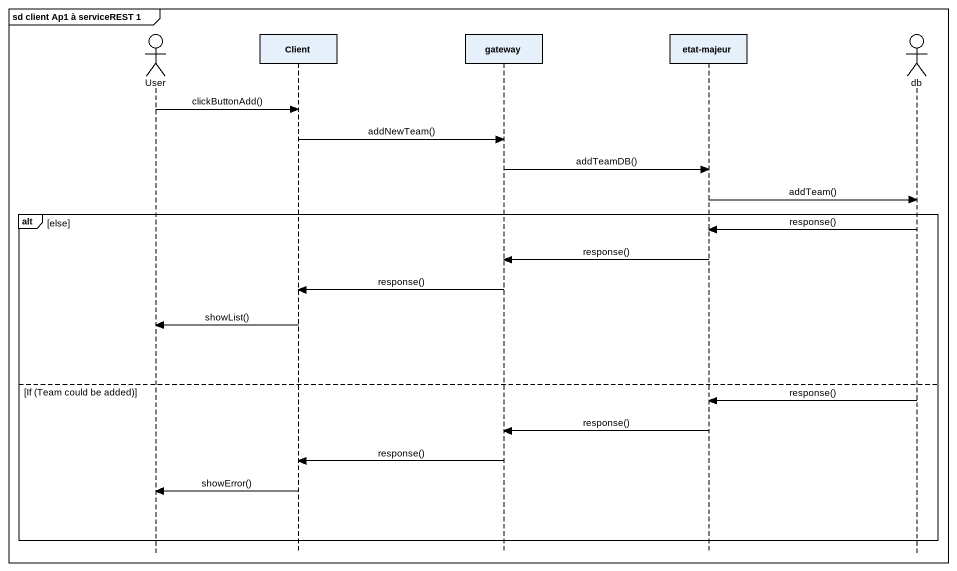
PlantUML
@startuml
mainframe sd client Ap1 à serviceREST 1
hide footbox
actor User
participant Client
participant gateway
participant "etat-majeur" as etat_majeur
actor db

User -> Client : clickButtonAdd()
Client -> gateway : addNewTeam()
gateway -> etat_majeur : addTeamDB()
etat_majeur -> db : addTeam()
alt else
  db -> etat_majeur : response()
  etat_majeur -> gateway : response()
  gateway -> Client : response()
  Client -> User : showList()
else If (Team could be added)
  db -> etat_majeur : response()
  etat_majeur -> gateway : response()
  gateway -> Client : response()
  Client -> User : showError()
end
@enduml
